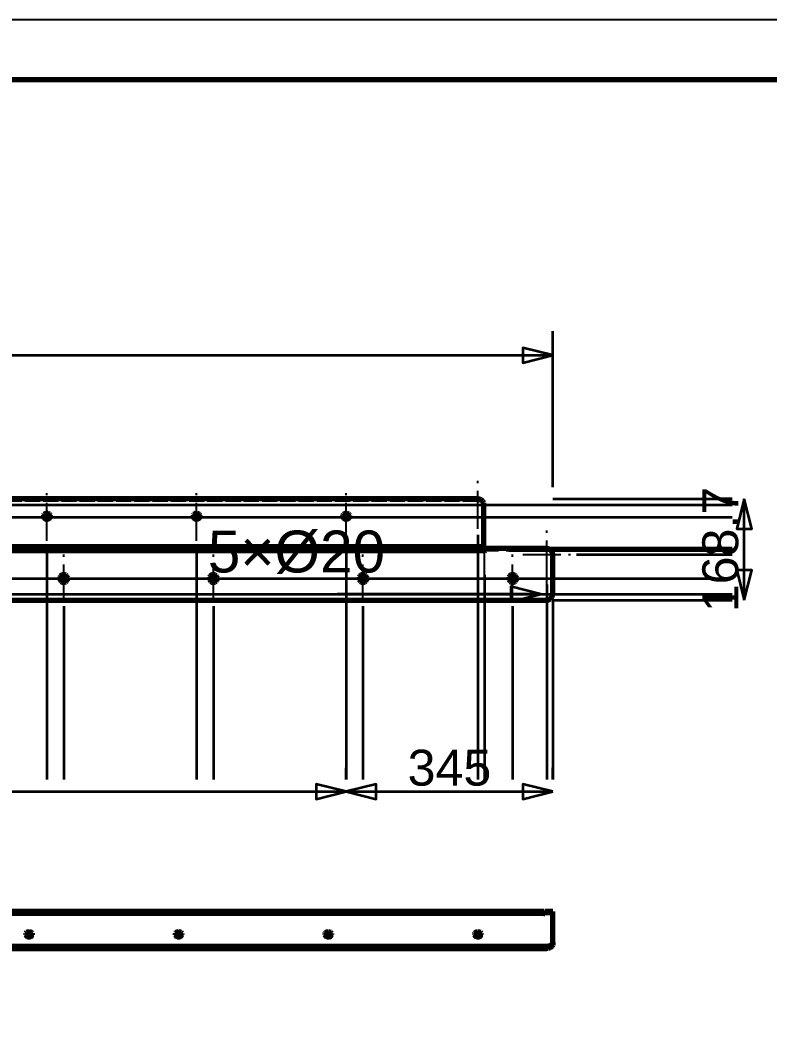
# Model space of a CAD drawing. Header units: millimetres. Extents: x 0 to 420, y 0 to 297.
# Drawn here: x 306.5 to 369.1, y 213.7 to 297 of the extents above; entities that cross this region are included whole.
import ezdxf
from ezdxf.enums import TextEntityAlignment as Align

# ---------------------------------------------------------------- set-up
doc = ezdxf.new("R2010")
doc.units = ezdxf.units.MM
doc.linetypes.add('CENTER', pattern=[5.08, 3.175, -0.635, 0.635, -0.635])
doc.linetypes.add('DASHED', pattern=[1.524, 1.27, -0.254])
doc.styles.add('GOST', font='Arial')

msp = doc.modelspace()

# ---------------------------------------------------------------- linework, layer by layer
at = {"color": 7, "lineweight": 35}
for p, q in [((351, 258), (351, 271)), ((65, 269), (351, 269)), ((351, 257), (366, 257)), ((366, 257), (365, 257)), ((367, 248.563), (367, 257)), ((68, 256.519), (366, 256.519)), ((347.25, 256.519), (366, 256.519)), ((73.55, 255.495), (366, 255.495)), ((86.05, 255.495), (366, 255.495)), ((98.55, 255.495), (366, 255.495)), ((111.05, 255.495), (366, 255.495)), ((123.55, 255.495), (366, 255.495)), ((136.05, 255.495), (366, 255.495)), ((148.55, 255.495), (366, 255.495)), ((161.05, 255.495), (366, 255.495)), ((173.55, 255.495), (366, 255.495)), ((186.05, 255.495), (366, 255.495)), ((198.55, 255.495), (366, 255.495)), ((211.05, 255.495), (366, 255.495)), ((223.55, 255.495), (366, 255.495)), ((236.05, 255.495), (366, 255.495)), ((248.55, 255.495), (366, 255.495)), ((261.05, 255.495), (366, 255.495)), ((273.55, 255.495), (366, 255.495)), ((286.05, 255.495), (366, 255.495)), ((298.55, 255.495), (366, 255.495)), ((311.05, 255.495), (366, 255.495)), ((323.55, 255.495), (366, 255.495)), ((336.05, 255.495), (366, 255.495)), ((344.75, 254.019), (344.75, 233.563)), ((67.75, 252.921), (366, 252.921)), ((308.75, 253.195), (308.75, 233.563)), ((321.25, 253.195), (321.25, 233.563)), ((333.75, 253.195), (333.75, 233.563)), ((347.35, 252.706), (366, 252.706)), ((353, 252.363), (366, 252.363)), ((74.975, 250.363), (366, 250.363)), ((87.475, 250.363), (366, 250.363)), ((99.975, 250.363), (366, 250.363)), ((112.475, 250.363), (366, 250.363)), ((124.975, 250.363), (366, 250.363)), ((137.475, 250.363), (366, 250.363)), ((149.975, 250.363), (366, 250.363)), ((162.475, 250.363), (366, 250.363)), ((174.975, 250.363), (366, 250.363)), ((187.475, 250.363), (366, 250.363)), ((199.975, 250.363), (366, 250.363)), ((212.475, 250.363), (366, 250.363)), ((224.975, 250.363), (366, 250.363)), ((237.475, 250.363), (366, 250.363)), ((249.975, 250.363), (366, 250.363)), ((262.475, 250.363), (366, 250.363)), ((274.975, 250.363), (366, 250.363)), ((287.475, 250.363), (366, 250.363)), ((299.975, 250.363), (366, 250.363)), ((312.475, 250.363), (366, 250.363)), ((324.975, 250.363), (366, 250.363)), ((337.475, 250.363), (366, 250.363)), ((345.3, 250.656), (345.3, 233.563)), ((349.975, 250.363), (366, 250.363)), ((350.5, 249.863), (350.5, 233.563)), ((68.75, 249.063), (366, 249.063)), ((338, 249.063), (333, 249.063)), ((350, 249.063), (338, 249.063)), ((351, 248.563), (351, 233.563)), ((351, 248.563), (366, 248.563)), ((353, 249.063), (366, 249.063)), ((366, 248.563), (365, 248.563)), ((310.15, 248.038), (310.15, 233.563)), ((322.65, 248.038), (322.65, 233.563)), ((335.15, 248.038), (335.15, 233.563)), ((347.65, 248.038), (347.65, 233.563)), ((350.5, 246.563), (350.5, 233.563)), ((333.75, 233.563), (333.75, 234.563)), ((333.75, 233.563), (333.75, 234.563)), ((351, 233.563), (351, 234.563)), ((83.75, 232.563), (333.75, 232.563)), ((333.75, 232.563), (351, 232.563))]:
    msp.add_line(p, q, dxfattribs=at)
at = {"color": 4, "linetype": 'CENTER', "lineweight": 25}
for p, q in [((344.75, 254.519), (344.75, 258.519)), ((308.75, 253.495), (308.75, 257.495)), ((321.25, 253.495), (321.25, 257.495)), ((333.75, 253.495), (333.75, 257.495)), ((342.75, 256.519), (346.75, 256.519)), ((306.75, 255.495), (310.75, 255.495)), ((319.25, 255.495), (323.25, 255.495)), ((331.75, 255.495), (335.75, 255.495)), ((345.3, 250.706), (345.3, 254.706)), ((350.5, 250.363), (350.5, 254.363)), ((343.3, 252.706), (347.3, 252.706)), ((310.15, 248.363), (310.15, 252.363)), ((322.65, 248.363), (322.65, 252.363)), ((335.15, 248.363), (335.15, 252.363)), ((347.65, 248.363), (347.65, 252.363)), ((348.5, 252.363), (352.5, 252.363)), ((350.5, 247.063), (350.5, 251.063)), ((308.15, 250.363), (312.15, 250.363)), ((320.65, 250.363), (324.65, 250.363)), ((333.15, 250.363), (337.15, 250.363)), ((345.65, 250.363), (349.65, 250.363)), ((348.5, 249.063), (352.5, 249.063))]:
    msp.add_line(p, q, dxfattribs=at)
at = {"color": 1, "lineweight": 70}
for p, q in [((344.75, 257), (65.5, 257)), ((344.848, 256.992), (344.75, 257)), ((344.941, 256.969), (344.848, 256.992)), ((345.028, 256.931), (344.941, 256.969)), ((345.104, 256.88), (345.028, 256.931)), ((345.166, 256.818), (345.104, 256.88)), ((345.212, 256.747), (345.166, 256.818)), ((345.24, 256.67), (345.212, 256.747)), ((345.25, 256.59), (345.24, 256.67)), ((345.25, 252.992), (345.25, 256.59)), ((308.456, 255.614), (308.45, 255.566)), ((308.45, 255.566), (308.456, 255.519)), ((308.473, 255.661), (308.456, 255.614)), ((308.456, 255.519), (308.473, 255.472)), ((308.463, 255.495), (308.505, 255.565)), ((308.501, 255.703), (308.473, 255.661)), ((308.473, 255.472), (308.501, 255.43)), ((308.538, 255.74), (308.501, 255.703)), ((308.501, 255.43), (308.538, 255.393)), ((308.505, 255.565), (308.571, 255.621)), ((308.583, 255.771), (308.538, 255.74)), ((308.538, 255.393), (308.583, 255.362)), ((308.571, 255.621), (308.656, 255.656)), ((308.635, 255.794), (308.583, 255.771)), ((308.583, 255.362), (308.635, 255.339)), ((308.691, 255.808), (308.635, 255.794)), ((308.635, 255.339), (308.691, 255.325)), ((308.656, 255.656), (308.75, 255.669)), ((308.75, 255.812), (308.691, 255.808)), ((308.691, 255.325), (308.75, 255.321)), ((308.809, 255.808), (308.75, 255.812)), ((308.75, 255.669), (308.844, 255.656)), ((308.75, 255.321), (308.809, 255.325)), ((308.865, 255.794), (308.809, 255.808)), ((308.809, 255.325), (308.865, 255.339)), ((308.844, 255.656), (308.929, 255.621)), ((308.917, 255.771), (308.865, 255.794)), ((308.865, 255.339), (308.917, 255.362)), ((308.962, 255.74), (308.917, 255.771)), ((308.917, 255.362), (308.962, 255.393)), ((308.929, 255.621), (308.995, 255.565)), ((308.999, 255.703), (308.962, 255.74)), ((308.962, 255.393), (308.999, 255.43)), ((308.995, 255.565), (309.037, 255.495)), ((309.027, 255.661), (308.999, 255.703)), ((308.999, 255.43), (309.027, 255.472)), ((309.044, 255.614), (309.027, 255.661)), ((309.027, 255.472), (309.044, 255.519)), ((309.05, 255.566), (309.044, 255.614)), ((309.044, 255.519), (309.05, 255.566)), ((320.956, 255.614), (320.95, 255.566)), ((320.95, 255.566), (320.956, 255.519)), ((320.973, 255.661), (320.956, 255.614)), ((320.956, 255.519), (320.973, 255.472)), ((320.963, 255.495), (321.005, 255.565)), ((321.001, 255.703), (320.973, 255.661)), ((320.973, 255.472), (321.001, 255.43)), ((321.038, 255.74), (321.001, 255.703)), ((321.001, 255.43), (321.038, 255.393)), ((321.005, 255.565), (321.071, 255.621)), ((321.083, 255.771), (321.038, 255.74)), ((321.038, 255.393), (321.083, 255.362)), ((321.071, 255.621), (321.156, 255.656)), ((321.135, 255.794), (321.083, 255.771)), ((321.083, 255.362), (321.135, 255.339)), ((321.191, 255.808), (321.135, 255.794)), ((321.135, 255.339), (321.191, 255.325)), ((321.156, 255.656), (321.25, 255.669)), ((321.25, 255.812), (321.191, 255.808)), ((321.191, 255.325), (321.25, 255.321)), ((321.309, 255.808), (321.25, 255.812)), ((321.25, 255.669), (321.344, 255.656)), ((321.25, 255.321), (321.309, 255.325)), ((321.365, 255.794), (321.309, 255.808)), ((321.309, 255.325), (321.365, 255.339)), ((321.344, 255.656), (321.429, 255.621)), ((321.417, 255.771), (321.365, 255.794)), ((321.365, 255.339), (321.417, 255.362)), ((321.462, 255.74), (321.417, 255.771)), ((321.417, 255.362), (321.462, 255.393)), ((321.429, 255.621), (321.495, 255.565)), ((321.499, 255.703), (321.462, 255.74)), ((321.462, 255.393), (321.499, 255.43)), ((321.495, 255.565), (321.537, 255.495)), ((321.527, 255.661), (321.499, 255.703)), ((321.499, 255.43), (321.527, 255.472)), ((321.544, 255.614), (321.527, 255.661)), ((321.527, 255.472), (321.544, 255.519)), ((321.55, 255.566), (321.544, 255.614)), ((321.544, 255.519), (321.55, 255.566)), ((333.456, 255.614), (333.45, 255.566)), ((333.45, 255.566), (333.456, 255.519)), ((333.473, 255.661), (333.456, 255.614)), ((333.456, 255.519), (333.473, 255.472)), ((333.463, 255.495), (333.505, 255.565)), ((333.501, 255.703), (333.473, 255.661)), ((333.473, 255.472), (333.501, 255.43)), ((333.538, 255.74), (333.501, 255.703)), ((333.501, 255.43), (333.538, 255.393)), ((333.505, 255.565), (333.571, 255.621)), ((333.583, 255.771), (333.538, 255.74)), ((333.538, 255.393), (333.583, 255.362)), ((333.571, 255.621), (333.656, 255.656)), ((333.635, 255.794), (333.583, 255.771)), ((333.583, 255.362), (333.635, 255.339)), ((333.691, 255.808), (333.635, 255.794)), ((333.635, 255.339), (333.691, 255.325)), ((333.656, 255.656), (333.75, 255.669)), ((333.75, 255.812), (333.691, 255.808)), ((333.691, 255.325), (333.75, 255.321)), ((333.809, 255.808), (333.75, 255.812)), ((333.75, 255.669), (333.844, 255.656)), ((333.75, 255.321), (333.809, 255.325)), ((333.865, 255.794), (333.809, 255.808)), ((333.809, 255.325), (333.865, 255.339)), ((333.844, 255.656), (333.929, 255.621)), ((333.917, 255.771), (333.865, 255.794)), ((333.865, 255.339), (333.917, 255.362)), ((333.962, 255.74), (333.917, 255.771)), ((333.917, 255.362), (333.962, 255.393)), ((333.929, 255.621), (333.995, 255.565)), ((333.999, 255.703), (333.962, 255.74)), ((333.962, 255.393), (333.999, 255.43)), ((333.995, 255.565), (334.037, 255.495)), ((334.027, 255.661), (333.999, 255.703)), ((333.999, 255.43), (334.027, 255.472)), ((334.044, 255.614), (334.027, 255.661)), ((334.027, 255.472), (334.044, 255.519)), ((334.05, 255.566), (334.044, 255.614)), ((334.044, 255.519), (334.05, 255.566)), ((345.25, 252.992), (65.75, 252.992)), ((65.75, 252.706), (345.25, 252.706)), ((345.25, 252.974), (345.25, 252.992)), ((345.25, 252.956), (345.25, 252.974)), ((345.25, 252.937), (345.25, 252.956)), ((345.25, 252.917), (345.25, 252.937)), ((345.25, 252.897), (345.25, 252.917)), ((345.25, 252.877), (345.25, 252.897)), ((345.25, 252.856), (345.25, 252.877)), ((345.25, 252.835), (345.25, 252.856)), ((345.25, 252.814), (345.25, 252.835)), ((345.25, 252.792), (345.25, 252.814)), ((345.25, 252.771), (345.25, 252.792)), ((345.25, 252.749), (345.25, 252.771)), ((345.25, 252.727), (345.25, 252.749)), ((345.25, 252.706), (345.25, 252.727)), ((345.25, 252.706), (345.265, 252.67)), ((345.265, 252.67), (345.3, 252.656)), ((345.3, 252.656), (345.335, 252.67)), ((345.335, 252.67), (345.35, 252.706)), ((345.35, 252.706), (345.35, 252.863)), ((350.5, 252.863), (345.35, 252.863)), ((350.611, 252.851), (350.5, 252.863)), ((350.717, 252.814), (350.611, 252.851)), ((350.812, 252.754), (350.717, 252.814)), ((350.891, 252.675), (350.812, 252.754)), ((350.95, 252.58), (350.891, 252.675)), ((350.987, 252.475), (350.95, 252.58)), ((351, 252.363), (350.987, 252.475)), ((351, 249.063), (351, 252.363)), ((309.839, 250.459), (309.825, 250.363)), ((309.825, 250.363), (309.839, 250.267)), ((309.881, 250.546), (309.839, 250.459)), ((309.839, 250.267), (309.881, 250.18)), ((309.947, 250.617), (309.881, 250.546)), ((309.881, 250.18), (309.947, 250.109)), ((310.031, 250.666), (309.947, 250.617)), ((309.947, 250.109), (310.031, 250.061)), ((310.126, 250.687), (310.031, 250.666)), ((310.031, 250.061), (310.126, 250.039)), ((310.222, 250.68), (310.126, 250.687)), ((310.126, 250.039), (310.222, 250.046)), ((310.312, 250.645), (310.222, 250.68)), ((310.222, 250.046), (310.312, 250.082)), ((310.388, 250.584), (310.312, 250.645)), ((310.312, 250.082), (310.388, 250.142)), ((310.443, 250.504), (310.388, 250.584)), ((310.388, 250.142), (310.443, 250.222)), ((310.471, 250.412), (310.443, 250.504)), ((310.443, 250.222), (310.471, 250.315)), ((310.471, 250.315), (310.471, 250.412)), ((322.339, 250.459), (322.325, 250.363)), ((322.325, 250.363), (322.339, 250.267)), ((322.381, 250.546), (322.339, 250.459)), ((322.339, 250.267), (322.381, 250.18)), ((322.447, 250.617), (322.381, 250.546)), ((322.381, 250.18), (322.447, 250.109)), ((322.531, 250.666), (322.447, 250.617)), ((322.447, 250.109), (322.531, 250.061)), ((322.626, 250.687), (322.531, 250.666)), ((322.531, 250.061), (322.626, 250.039)), ((322.722, 250.68), (322.626, 250.687)), ((322.626, 250.039), (322.722, 250.046)), ((322.812, 250.645), (322.722, 250.68)), ((322.722, 250.046), (322.812, 250.082)), ((322.888, 250.584), (322.812, 250.645)), ((322.812, 250.082), (322.888, 250.142)), ((322.943, 250.504), (322.888, 250.584)), ((322.888, 250.142), (322.943, 250.222)), ((322.971, 250.412), (322.943, 250.504)), ((322.943, 250.222), (322.971, 250.315)), ((322.971, 250.315), (322.971, 250.412)), ((334.839, 250.459), (334.825, 250.363)), ((334.825, 250.363), (334.839, 250.267)), ((334.881, 250.546), (334.839, 250.459)), ((334.839, 250.267), (334.881, 250.18)), ((334.947, 250.617), (334.881, 250.546)), ((334.881, 250.18), (334.947, 250.109)), ((335.031, 250.666), (334.947, 250.617)), ((334.947, 250.109), (335.031, 250.061)), ((335.126, 250.687), (335.031, 250.666)), ((335.031, 250.061), (335.126, 250.039)), ((335.222, 250.68), (335.126, 250.687)), ((335.126, 250.039), (335.222, 250.046)), ((335.312, 250.645), (335.222, 250.68)), ((335.222, 250.046), (335.312, 250.082)), ((335.388, 250.584), (335.312, 250.645)), ((335.312, 250.082), (335.388, 250.142)), ((335.443, 250.504), (335.388, 250.584)), ((335.388, 250.142), (335.443, 250.222)), ((335.471, 250.412), (335.443, 250.504)), ((335.443, 250.222), (335.471, 250.315)), ((335.471, 250.315), (335.471, 250.412)), ((347.339, 250.459), (347.325, 250.363)), ((347.325, 250.363), (347.339, 250.267)), ((347.381, 250.546), (347.339, 250.459)), ((347.339, 250.267), (347.381, 250.18)), ((347.447, 250.617), (347.381, 250.546)), ((347.381, 250.18), (347.447, 250.109)), ((347.531, 250.666), (347.447, 250.617)), ((347.447, 250.109), (347.531, 250.061)), ((347.626, 250.687), (347.531, 250.666)), ((347.531, 250.061), (347.626, 250.039)), ((347.722, 250.68), (347.626, 250.687)), ((347.626, 250.039), (347.722, 250.046)), ((347.812, 250.645), (347.722, 250.68)), ((347.722, 250.046), (347.812, 250.082)), ((347.888, 250.584), (347.812, 250.645)), ((347.812, 250.082), (347.888, 250.142)), ((347.943, 250.504), (347.888, 250.584)), ((347.888, 250.142), (347.943, 250.222)), ((347.971, 250.412), (347.943, 250.504)), ((347.943, 250.222), (347.971, 250.315)), ((347.971, 250.315), (347.971, 250.412)), ((66.25, 248.563), (350.5, 248.563)), ((350.5, 248.563), (350.611, 248.576)), ((350.611, 248.576), (350.717, 248.613)), ((350.717, 248.613), (350.812, 248.672)), ((350.812, 248.672), (350.891, 248.752)), ((350.891, 248.752), (350.95, 248.846)), ((350.95, 248.846), (350.987, 248.952)), ((350.987, 248.952), (351, 249.063)), ((350.25, 222.563), (70.75, 222.563)), ((350.25, 222.561), (350.25, 222.563)), ((350.25, 222.563), (350.25, 222.563)), ((350.25, 222.559), (350.25, 222.561)), ((350.25, 222.556), (350.25, 222.559)), ((350.25, 222.551), (350.25, 222.556)), ((350.25, 222.546), (350.25, 222.551)), ((350.25, 222.54), (350.25, 222.546)), ((350.25, 222.533), (350.25, 222.54)), ((350.25, 222.525), (350.25, 222.533)), ((350.35, 222.473), (350.35, 222.563)), ((351, 222.563), (350.35, 222.563)), ((351, 219.954), (351, 222.563)), ((70.75, 222.473), (350.25, 222.473)), ((350.25, 222.516), (350.25, 222.525)), ((350.25, 222.507), (350.25, 222.516)), ((350.25, 222.496), (350.25, 222.507)), ((350.25, 222.485), (350.25, 222.496)), ((350.25, 222.473), (350.25, 222.485)), ((350.25, 222.473), (350.265, 222.453)), ((350.265, 222.453), (350.3, 222.444)), ((350.3, 222.444), (350.335, 222.453)), ((350.335, 222.453), (350.35, 222.473)), ((306.956, 220.704), (306.95, 220.67)), ((306.95, 220.67), (306.956, 220.637)), ((306.973, 220.736), (306.956, 220.704)), ((306.956, 220.637), (306.973, 220.605)), ((307.001, 220.766), (306.973, 220.736)), ((306.973, 220.605), (307.001, 220.575)), ((307.038, 220.792), (307.001, 220.766)), ((307.001, 220.575), (307.038, 220.549)), ((307.009, 220.568), (307.057, 220.597)), ((307.135, 220.829), (307.038, 220.792)), ((307.038, 220.549), (307.135, 220.512)), ((307.057, 220.597), (307.115, 220.619)), ((307.115, 220.619), (307.181, 220.633)), ((307.25, 220.843), (307.135, 220.829)), ((307.135, 220.512), (307.25, 220.498)), ((307.181, 220.633), (307.25, 220.638)), ((307.365, 220.829), (307.25, 220.843)), ((307.25, 220.638), (307.319, 220.633)), ((307.25, 220.498), (307.365, 220.512)), ((307.319, 220.633), (307.385, 220.619)), ((307.462, 220.792), (307.365, 220.829)), ((307.365, 220.512), (307.462, 220.549)), ((307.385, 220.619), (307.443, 220.597)), ((307.443, 220.597), (307.491, 220.568)), ((307.499, 220.766), (307.462, 220.792)), ((307.462, 220.549), (307.499, 220.575)), ((307.527, 220.736), (307.499, 220.766)), ((307.499, 220.575), (307.527, 220.605)), ((307.544, 220.704), (307.527, 220.736)), ((307.527, 220.605), (307.544, 220.637)), ((307.55, 220.67), (307.544, 220.704)), ((307.544, 220.637), (307.55, 220.67)), ((319.456, 220.704), (319.45, 220.67)), ((319.45, 220.67), (319.456, 220.637)), ((319.473, 220.736), (319.456, 220.704)), ((319.456, 220.637), (319.473, 220.605)), ((319.501, 220.766), (319.473, 220.736)), ((319.473, 220.605), (319.501, 220.575)), ((319.538, 220.792), (319.501, 220.766)), ((319.501, 220.575), (319.538, 220.549)), ((319.509, 220.568), (319.557, 220.597)), ((319.635, 220.829), (319.538, 220.792)), ((319.538, 220.549), (319.635, 220.512)), ((319.557, 220.597), (319.615, 220.619)), ((319.615, 220.619), (319.681, 220.633)), ((319.75, 220.843), (319.635, 220.829)), ((319.635, 220.512), (319.75, 220.498)), ((319.681, 220.633), (319.75, 220.638)), ((319.865, 220.829), (319.75, 220.843)), ((319.75, 220.638), (319.819, 220.633)), ((319.75, 220.498), (319.865, 220.512)), ((319.819, 220.633), (319.885, 220.619)), ((319.962, 220.792), (319.865, 220.829)), ((319.865, 220.512), (319.962, 220.549)), ((319.885, 220.619), (319.943, 220.597)), ((319.943, 220.597), (319.991, 220.568)), ((319.999, 220.766), (319.962, 220.792)), ((319.962, 220.549), (319.999, 220.575)), ((320.027, 220.736), (319.999, 220.766)), ((319.999, 220.575), (320.027, 220.605)), ((320.044, 220.704), (320.027, 220.736)), ((320.027, 220.605), (320.044, 220.637)), ((320.05, 220.67), (320.044, 220.704)), ((320.044, 220.637), (320.05, 220.67)), ((331.956, 220.704), (331.95, 220.67)), ((331.95, 220.67), (331.956, 220.637)), ((331.973, 220.736), (331.956, 220.704)), ((331.956, 220.637), (331.973, 220.605)), ((332.001, 220.766), (331.973, 220.736)), ((331.973, 220.605), (332.001, 220.575)), ((332.038, 220.792), (332.001, 220.766)), ((332.001, 220.575), (332.038, 220.549)), ((332.009, 220.568), (332.057, 220.597)), ((332.135, 220.829), (332.038, 220.792)), ((332.038, 220.549), (332.135, 220.512)), ((332.057, 220.597), (332.115, 220.619)), ((332.115, 220.619), (332.181, 220.633)), ((332.25, 220.843), (332.135, 220.829)), ((332.135, 220.512), (332.25, 220.498)), ((332.181, 220.633), (332.25, 220.638)), ((332.365, 220.829), (332.25, 220.843)), ((332.25, 220.638), (332.319, 220.633)), ((332.25, 220.498), (332.365, 220.512)), ((332.319, 220.633), (332.385, 220.619)), ((332.462, 220.792), (332.365, 220.829)), ((332.365, 220.512), (332.462, 220.549)), ((332.385, 220.619), (332.443, 220.597)), ((332.443, 220.597), (332.491, 220.568)), ((332.499, 220.766), (332.462, 220.792)), ((332.462, 220.549), (332.499, 220.575)), ((332.527, 220.736), (332.499, 220.766)), ((332.499, 220.575), (332.527, 220.605)), ((332.544, 220.704), (332.527, 220.736)), ((332.527, 220.605), (332.544, 220.637)), ((332.55, 220.67), (332.544, 220.704)), ((332.544, 220.637), (332.55, 220.67)), ((344.456, 220.704), (344.45, 220.67)), ((344.45, 220.67), (344.456, 220.637)), ((344.473, 220.736), (344.456, 220.704)), ((344.456, 220.637), (344.473, 220.605)), ((344.501, 220.766), (344.473, 220.736)), ((344.473, 220.605), (344.501, 220.575)), ((344.538, 220.792), (344.501, 220.766)), ((344.501, 220.575), (344.538, 220.549)), ((344.509, 220.568), (344.557, 220.597)), ((344.635, 220.829), (344.538, 220.792)), ((344.538, 220.549), (344.635, 220.512)), ((344.557, 220.597), (344.615, 220.619)), ((344.615, 220.619), (344.681, 220.633)), ((344.75, 220.843), (344.635, 220.829)), ((344.635, 220.512), (344.75, 220.498)), ((344.681, 220.633), (344.75, 220.638)), ((344.865, 220.829), (344.75, 220.843)), ((344.75, 220.638), (344.819, 220.633)), ((344.75, 220.498), (344.865, 220.512)), ((344.819, 220.633), (344.885, 220.619)), ((344.962, 220.792), (344.865, 220.829)), ((344.865, 220.512), (344.962, 220.549)), ((344.885, 220.619), (344.943, 220.597)), ((344.943, 220.597), (344.991, 220.568)), ((344.999, 220.766), (344.962, 220.792)), ((344.962, 220.549), (344.999, 220.575)), ((345.027, 220.736), (344.999, 220.766)), ((344.999, 220.575), (345.027, 220.605)), ((345.044, 220.704), (345.027, 220.736)), ((345.027, 220.605), (345.044, 220.637)), ((345.05, 220.67), (345.044, 220.704)), ((345.044, 220.637), (345.05, 220.67)), ((71.25, 219.667), (350.5, 219.667)), ((71.25, 219.462), (350.5, 219.462)), ((350.5, 219.667), (350.598, 219.672)), ((350.5, 219.462), (350.5, 219.667)), ((350.598, 219.467), (350.5, 219.462)), ((350.598, 219.672), (350.691, 219.689)), ((350.691, 219.484), (350.598, 219.467)), ((350.691, 219.689), (350.778, 219.715)), ((350.778, 219.51), (350.691, 219.484)), ((350.778, 219.715), (350.854, 219.751)), ((350.854, 219.546), (350.778, 219.51)), ((350.854, 219.751), (350.916, 219.794)), ((350.916, 219.589), (350.854, 219.546)), ((350.916, 219.794), (350.962, 219.844)), ((350.962, 219.639), (350.916, 219.589)), ((350.962, 219.844), (350.99, 219.898)), ((350.99, 219.693), (350.962, 219.639)), ((350.99, 219.898), (351, 219.954)), ((351, 219.749), (350.99, 219.693)), ((351, 219.954), (351, 219.749))]:
    msp.add_line(p, q, dxfattribs=at)
at = {"color": 5, "linetype": 'DASHED', "lineweight": 35}
for p, q in [((344.75, 256.857), (65.5, 256.857)), ((344.75, 256.857), (344.848, 256.849)), ((344.848, 256.849), (344.941, 256.825)), ((344.941, 256.825), (345.028, 256.788)), ((345.028, 256.788), (345.104, 256.737)), ((345.104, 256.737), (345.166, 256.675)), ((345.166, 256.675), (345.212, 256.604)), ((345.212, 256.604), (345.24, 256.527)), ((345.24, 256.527), (345.25, 256.447)), ((345.25, 256.447), (345.25, 256.59)), ((345.25, 256.447), (345.25, 252.849)), ((308.45, 255.566), (308.45, 255.423)), ((308.45, 255.423), (308.463, 255.495)), ((308.456, 255.375), (308.45, 255.423)), ((308.473, 255.329), (308.456, 255.375)), ((308.501, 255.287), (308.473, 255.329)), ((308.538, 255.249), (308.501, 255.287)), ((308.583, 255.219), (308.538, 255.249)), ((308.635, 255.196), (308.583, 255.219)), ((308.691, 255.182), (308.635, 255.196)), ((308.75, 255.177), (308.691, 255.182)), ((308.809, 255.182), (308.75, 255.177)), ((308.865, 255.196), (308.809, 255.182)), ((308.917, 255.219), (308.865, 255.196)), ((308.962, 255.249), (308.917, 255.219)), ((308.999, 255.287), (308.962, 255.249)), ((309.027, 255.329), (308.999, 255.287)), ((309.044, 255.375), (309.027, 255.329)), ((309.037, 255.495), (309.05, 255.423)), ((309.05, 255.423), (309.044, 255.375)), ((320.95, 255.566), (320.95, 255.423)), ((320.95, 255.423), (320.963, 255.495)), ((320.956, 255.375), (320.95, 255.423)), ((320.973, 255.329), (320.956, 255.375)), ((321.001, 255.287), (320.973, 255.329)), ((321.038, 255.249), (321.001, 255.287)), ((321.083, 255.219), (321.038, 255.249)), ((321.135, 255.196), (321.083, 255.219)), ((321.191, 255.182), (321.135, 255.196)), ((321.25, 255.177), (321.191, 255.182)), ((321.309, 255.182), (321.25, 255.177)), ((321.365, 255.196), (321.309, 255.182)), ((321.417, 255.219), (321.365, 255.196)), ((321.462, 255.249), (321.417, 255.219)), ((321.499, 255.287), (321.462, 255.249)), ((321.527, 255.329), (321.499, 255.287)), ((321.544, 255.375), (321.527, 255.329)), ((321.537, 255.495), (321.55, 255.423)), ((321.55, 255.423), (321.544, 255.375)), ((333.45, 255.566), (333.45, 255.423)), ((333.45, 255.423), (333.463, 255.495)), ((333.456, 255.375), (333.45, 255.423)), ((333.473, 255.329), (333.456, 255.375)), ((333.501, 255.287), (333.473, 255.329)), ((333.538, 255.249), (333.501, 255.287)), ((333.583, 255.219), (333.538, 255.249)), ((333.635, 255.196), (333.583, 255.219)), ((333.691, 255.182), (333.635, 255.196)), ((333.75, 255.177), (333.691, 255.182)), ((333.809, 255.182), (333.75, 255.177)), ((333.865, 255.196), (333.809, 255.182)), ((333.917, 255.219), (333.865, 255.196)), ((333.962, 255.249), (333.917, 255.219)), ((333.999, 255.287), (333.962, 255.249)), ((334.027, 255.329), (333.999, 255.287)), ((334.044, 255.375), (334.027, 255.329)), ((334.037, 255.495), (334.05, 255.423)), ((334.05, 255.423), (334.044, 255.375)), ((345.25, 252.849), (345.25, 252.992)), ((345.25, 252.849), (345.25, 252.84)), ((345.25, 252.84), (345.25, 252.831)), ((345.25, 252.831), (345.25, 252.821)), ((345.25, 252.821), (345.25, 252.811)), ((345.25, 252.811), (345.25, 252.801)), ((345.25, 252.801), (345.25, 252.791)), ((345.25, 252.791), (345.25, 252.781)), ((345.25, 252.781), (345.25, 252.77)), ((345.25, 252.77), (345.25, 252.76)), ((345.25, 252.76), (345.25, 252.749)), ((345.25, 252.749), (345.25, 252.738)), ((345.25, 252.738), (345.25, 252.727)), ((345.25, 252.727), (345.25, 252.717)), ((345.25, 252.717), (345.25, 252.706)), ((345.265, 252.67), (345.25, 252.706)), ((345.3, 252.656), (345.265, 252.67)), ((345.335, 252.67), (345.3, 252.656)), ((345.35, 252.706), (345.335, 252.67)), ((345.35, 252.863), (350.5, 252.863)), ((345.35, 252.863), (345.35, 252.706)), ((350.5, 252.863), (350.611, 252.851)), ((350.611, 252.851), (350.717, 252.814)), ((350.717, 252.814), (350.812, 252.754)), ((350.812, 252.754), (350.891, 252.675)), ((350.891, 252.675), (350.95, 252.58)), ((350.95, 252.58), (350.987, 252.475)), ((350.987, 252.475), (351, 252.363)), ((351, 252.363), (351, 249.063)), ((309.825, 250.363), (309.839, 250.459)), ((309.839, 250.267), (309.825, 250.363)), ((309.839, 250.459), (309.881, 250.546)), ((309.881, 250.18), (309.839, 250.267)), ((309.881, 250.546), (309.947, 250.617)), ((309.947, 250.109), (309.881, 250.18)), ((309.947, 250.617), (310.031, 250.666)), ((310.031, 250.061), (309.947, 250.109)), ((310.031, 250.666), (310.126, 250.687)), ((310.126, 250.039), (310.031, 250.061)), ((310.126, 250.687), (310.222, 250.68)), ((310.222, 250.046), (310.126, 250.039)), ((310.222, 250.68), (310.312, 250.645)), ((310.312, 250.082), (310.222, 250.046)), ((310.312, 250.645), (310.388, 250.584)), ((310.388, 250.142), (310.312, 250.082)), ((310.388, 250.584), (310.443, 250.504)), ((310.443, 250.222), (310.388, 250.142)), ((310.443, 250.504), (310.471, 250.412)), ((310.471, 250.315), (310.443, 250.222)), ((310.471, 250.412), (310.471, 250.315)), ((322.325, 250.363), (322.339, 250.459)), ((322.339, 250.267), (322.325, 250.363)), ((322.339, 250.459), (322.381, 250.546)), ((322.381, 250.18), (322.339, 250.267)), ((322.381, 250.546), (322.447, 250.617)), ((322.447, 250.109), (322.381, 250.18)), ((322.447, 250.617), (322.531, 250.666)), ((322.531, 250.061), (322.447, 250.109)), ((322.531, 250.666), (322.626, 250.687)), ((322.626, 250.039), (322.531, 250.061)), ((322.626, 250.687), (322.722, 250.68)), ((322.722, 250.046), (322.626, 250.039)), ((322.722, 250.68), (322.812, 250.645)), ((322.812, 250.082), (322.722, 250.046)), ((322.812, 250.645), (322.888, 250.584)), ((322.888, 250.142), (322.812, 250.082)), ((322.888, 250.584), (322.943, 250.504)), ((322.943, 250.222), (322.888, 250.142)), ((322.943, 250.504), (322.971, 250.412)), ((322.971, 250.315), (322.943, 250.222)), ((322.971, 250.412), (322.971, 250.315)), ((334.825, 250.363), (334.839, 250.459)), ((334.839, 250.267), (334.825, 250.363)), ((334.839, 250.459), (334.881, 250.546)), ((334.881, 250.18), (334.839, 250.267)), ((334.881, 250.546), (334.947, 250.617)), ((334.947, 250.109), (334.881, 250.18)), ((334.947, 250.617), (335.031, 250.666)), ((335.031, 250.061), (334.947, 250.109)), ((335.031, 250.666), (335.126, 250.687)), ((335.126, 250.039), (335.031, 250.061)), ((335.126, 250.687), (335.222, 250.68)), ((335.222, 250.046), (335.126, 250.039)), ((335.222, 250.68), (335.312, 250.645)), ((335.312, 250.082), (335.222, 250.046)), ((335.312, 250.645), (335.388, 250.584)), ((335.388, 250.142), (335.312, 250.082)), ((335.388, 250.584), (335.443, 250.504)), ((335.443, 250.222), (335.388, 250.142)), ((335.443, 250.504), (335.471, 250.412)), ((335.471, 250.315), (335.443, 250.222)), ((335.471, 250.412), (335.471, 250.315)), ((347.325, 250.363), (347.339, 250.459)), ((347.339, 250.267), (347.325, 250.363)), ((347.339, 250.459), (347.381, 250.546)), ((347.381, 250.18), (347.339, 250.267)), ((347.381, 250.546), (347.447, 250.617)), ((347.447, 250.109), (347.381, 250.18)), ((347.447, 250.617), (347.531, 250.666)), ((347.531, 250.061), (347.447, 250.109)), ((347.531, 250.666), (347.626, 250.687)), ((347.626, 250.039), (347.531, 250.061)), ((347.626, 250.687), (347.722, 250.68)), ((347.722, 250.046), (347.626, 250.039)), ((347.722, 250.68), (347.812, 250.645)), ((347.812, 250.082), (347.722, 250.046)), ((347.812, 250.645), (347.888, 250.584)), ((347.888, 250.142), (347.812, 250.082)), ((347.888, 250.584), (347.943, 250.504)), ((347.943, 250.222), (347.888, 250.142)), ((347.943, 250.504), (347.971, 250.412)), ((347.971, 250.315), (347.943, 250.222)), ((347.971, 250.412), (347.971, 250.315)), ((350.5, 248.563), (66.25, 248.563)), ((350.611, 248.576), (350.5, 248.563)), ((350.717, 248.613), (350.611, 248.576)), ((350.812, 248.672), (350.717, 248.613)), ((350.891, 248.752), (350.812, 248.672)), ((350.95, 248.846), (350.891, 248.752)), ((350.987, 248.952), (350.95, 248.846)), ((351, 249.063), (350.987, 248.952)), ((349.75, 222.563), (65.5, 222.563)), ((318.033, 222.563), (318.025, 222.563)), ((318.025, 222.563), (318.033, 222.563)), ((318.057, 222.563), (318.033, 222.563)), ((318.033, 222.563), (318.057, 222.563)), ((318.096, 222.563), (318.057, 222.563)), ((318.057, 222.563), (318.096, 222.563)), ((318.147, 222.563), (318.096, 222.563)), ((318.096, 222.563), (318.147, 222.563)), ((318.209, 222.563), (318.147, 222.563)), ((318.147, 222.563), (318.209, 222.563)), ((318.278, 222.563), (318.209, 222.563)), ((318.209, 222.563), (318.278, 222.563)), ((318.35, 222.563), (318.278, 222.563)), ((318.278, 222.563), (318.35, 222.563)), ((318.422, 222.563), (318.35, 222.563)), ((318.35, 222.563), (318.422, 222.563)), ((318.491, 222.563), (318.422, 222.563)), ((318.422, 222.563), (318.491, 222.563)), ((318.553, 222.563), (318.491, 222.563)), ((318.491, 222.563), (318.553, 222.563)), ((318.604, 222.563), (318.553, 222.563)), ((318.553, 222.563), (318.604, 222.563)), ((318.643, 222.563), (318.604, 222.563)), ((318.604, 222.563), (318.643, 222.563)), ((318.667, 222.563), (318.643, 222.563)), ((318.643, 222.563), (318.667, 222.563)), ((318.675, 222.563), (318.667, 222.563)), ((318.667, 222.563), (318.675, 222.563)), ((318.675, 222.563), (318.675, 222.313)), ((330.533, 222.563), (330.525, 222.563)), ((330.525, 222.563), (330.533, 222.563)), ((330.557, 222.563), (330.533, 222.563)), ((330.533, 222.563), (330.557, 222.563)), ((330.596, 222.563), (330.557, 222.563)), ((330.557, 222.563), (330.596, 222.563)), ((330.647, 222.563), (330.596, 222.563)), ((330.596, 222.563), (330.647, 222.563)), ((330.709, 222.563), (330.647, 222.563)), ((330.647, 222.563), (330.709, 222.563)), ((330.778, 222.563), (330.709, 222.563)), ((330.709, 222.563), (330.778, 222.563)), ((330.85, 222.563), (330.778, 222.563)), ((330.778, 222.563), (330.85, 222.563)), ((330.922, 222.563), (330.85, 222.563)), ((330.85, 222.563), (330.922, 222.563)), ((330.991, 222.563), (330.922, 222.563)), ((330.922, 222.563), (330.991, 222.563)), ((331.053, 222.563), (330.991, 222.563)), ((330.991, 222.563), (331.053, 222.563)), ((331.104, 222.563), (331.053, 222.563)), ((331.053, 222.563), (331.104, 222.563)), ((331.143, 222.563), (331.104, 222.563)), ((331.104, 222.563), (331.143, 222.563)), ((331.167, 222.563), (331.143, 222.563)), ((331.143, 222.563), (331.167, 222.563)), ((331.175, 222.563), (331.167, 222.563)), ((331.167, 222.563), (331.175, 222.563)), ((331.175, 222.563), (331.175, 222.313)), ((343.033, 222.563), (343.025, 222.563)), ((343.025, 222.563), (343.033, 222.563)), ((343.057, 222.563), (343.033, 222.563)), ((343.033, 222.563), (343.057, 222.563)), ((343.096, 222.563), (343.057, 222.563)), ((343.057, 222.563), (343.096, 222.563)), ((343.147, 222.563), (343.096, 222.563)), ((343.096, 222.563), (343.147, 222.563)), ((343.209, 222.563), (343.147, 222.563)), ((343.147, 222.563), (343.209, 222.563)), ((343.278, 222.563), (343.209, 222.563)), ((343.209, 222.563), (343.278, 222.563)), ((343.35, 222.563), (343.278, 222.563)), ((343.278, 222.563), (343.35, 222.563)), ((343.422, 222.563), (343.35, 222.563)), ((343.35, 222.563), (343.422, 222.563)), ((343.491, 222.563), (343.422, 222.563)), ((343.422, 222.563), (343.491, 222.563)), ((343.553, 222.563), (343.491, 222.563)), ((343.491, 222.563), (343.553, 222.563)), ((343.604, 222.563), (343.553, 222.563)), ((343.553, 222.563), (343.604, 222.563)), ((343.643, 222.563), (343.604, 222.563)), ((343.604, 222.563), (343.643, 222.563)), ((343.667, 222.563), (343.643, 222.563)), ((343.643, 222.563), (343.667, 222.563)), ((343.675, 222.563), (343.667, 222.563)), ((343.667, 222.563), (343.675, 222.563)), ((343.675, 222.563), (343.675, 222.313)), ((349.806, 222.563), (349.75, 222.563)), ((349.861, 222.563), (349.806, 222.563)), ((349.915, 222.563), (349.861, 222.563)), ((349.967, 222.563), (349.915, 222.563)), ((350.016, 222.563), (349.967, 222.563)), ((350.062, 222.563), (350.016, 222.563)), ((350.104, 222.563), (350.062, 222.563)), ((350.141, 222.563), (350.104, 222.563)), ((350.173, 222.563), (350.141, 222.563)), ((350.2, 222.563), (350.173, 222.563)), ((350.222, 222.563), (350.2, 222.563)), ((350.237, 222.563), (350.222, 222.563)), ((350.247, 222.563), (350.237, 222.563)), ((350.25, 222.563), (350.247, 222.563)), ((350.25, 222.313), (350.25, 222.563)), ((350.25, 222.313), (350.25, 222.563)), ((350.35, 222.563), (350.35, 222.358)), ((351, 222.358), (351, 222.563)), ((65.5, 222.313), (349.75, 222.313)), ((70.75, 222.313), (350.25, 222.313)), ((318.033, 222.313), (318.025, 222.313)), ((318.025, 222.313), (318.033, 222.313)), ((318.057, 222.313), (318.033, 222.313)), ((318.033, 222.313), (318.057, 222.313)), ((318.096, 222.313), (318.057, 222.313)), ((318.057, 222.313), (318.096, 222.313)), ((318.147, 222.313), (318.096, 222.313)), ((318.096, 222.313), (318.147, 222.313)), ((318.209, 222.313), (318.147, 222.313)), ((318.147, 222.313), (318.209, 222.313)), ((318.278, 222.313), (318.209, 222.313)), ((318.209, 222.313), (318.278, 222.313)), ((318.35, 222.313), (318.278, 222.313)), ((318.278, 222.313), (318.35, 222.313)), ((318.422, 222.313), (318.35, 222.313)), ((318.35, 222.313), (318.422, 222.313)), ((318.491, 222.313), (318.422, 222.313)), ((318.422, 222.313), (318.491, 222.313)), ((318.553, 222.313), (318.491, 222.313)), ((318.491, 222.313), (318.553, 222.313)), ((318.604, 222.313), (318.553, 222.313)), ((318.553, 222.313), (318.604, 222.313)), ((318.643, 222.313), (318.604, 222.313)), ((318.604, 222.313), (318.643, 222.313)), ((318.667, 222.313), (318.643, 222.313)), ((318.643, 222.313), (318.667, 222.313)), ((318.675, 222.313), (318.667, 222.313)), ((318.667, 222.313), (318.675, 222.313)), ((330.533, 222.313), (330.525, 222.313)), ((330.525, 222.313), (330.533, 222.313)), ((330.557, 222.313), (330.533, 222.313)), ((330.533, 222.313), (330.557, 222.313)), ((330.596, 222.313), (330.557, 222.313)), ((330.557, 222.313), (330.596, 222.313)), ((330.647, 222.313), (330.596, 222.313)), ((330.596, 222.313), (330.647, 222.313)), ((330.709, 222.313), (330.647, 222.313)), ((330.647, 222.313), (330.709, 222.313)), ((330.778, 222.313), (330.709, 222.313)), ((330.709, 222.313), (330.778, 222.313)), ((330.85, 222.313), (330.778, 222.313)), ((330.778, 222.313), (330.85, 222.313)), ((330.922, 222.313), (330.85, 222.313)), ((330.85, 222.313), (330.922, 222.313)), ((330.991, 222.313), (330.922, 222.313)), ((330.922, 222.313), (330.991, 222.313)), ((331.053, 222.313), (330.991, 222.313)), ((330.991, 222.313), (331.053, 222.313)), ((331.104, 222.313), (331.053, 222.313)), ((331.053, 222.313), (331.104, 222.313)), ((331.143, 222.313), (331.104, 222.313)), ((331.104, 222.313), (331.143, 222.313)), ((331.167, 222.313), (331.143, 222.313)), ((331.143, 222.313), (331.167, 222.313)), ((331.175, 222.313), (331.167, 222.313)), ((331.167, 222.313), (331.175, 222.313)), ((343.033, 222.313), (343.025, 222.313)), ((343.025, 222.313), (343.033, 222.313)), ((343.057, 222.313), (343.033, 222.313)), ((343.033, 222.313), (343.057, 222.313)), ((343.096, 222.313), (343.057, 222.313)), ((343.057, 222.313), (343.096, 222.313)), ((343.147, 222.313), (343.096, 222.313)), ((343.096, 222.313), (343.147, 222.313)), ((343.209, 222.313), (343.147, 222.313)), ((343.147, 222.313), (343.209, 222.313)), ((343.278, 222.313), (343.209, 222.313)), ((343.209, 222.313), (343.278, 222.313)), ((343.35, 222.313), (343.278, 222.313)), ((343.278, 222.313), (343.35, 222.313)), ((343.422, 222.313), (343.35, 222.313)), ((343.35, 222.313), (343.422, 222.313)), ((343.491, 222.313), (343.422, 222.313)), ((343.422, 222.313), (343.491, 222.313)), ((343.553, 222.313), (343.491, 222.313)), ((343.491, 222.313), (343.553, 222.313)), ((343.604, 222.313), (343.553, 222.313)), ((343.553, 222.313), (343.604, 222.313)), ((343.643, 222.313), (343.604, 222.313)), ((343.604, 222.313), (343.643, 222.313)), ((343.667, 222.313), (343.643, 222.313)), ((343.643, 222.313), (343.667, 222.313)), ((343.675, 222.313), (343.667, 222.313)), ((343.667, 222.313), (343.675, 222.313)), ((349.75, 222.313), (349.806, 222.313)), ((349.806, 222.313), (349.861, 222.313)), ((349.861, 222.313), (349.915, 222.313)), ((349.915, 222.313), (349.967, 222.313)), ((349.967, 222.313), (350.016, 222.313)), ((350.016, 222.313), (350.062, 222.313)), ((350.062, 222.313), (350.104, 222.313)), ((350.104, 222.313), (350.141, 222.313)), ((350.141, 222.313), (350.173, 222.313)), ((350.173, 222.313), (350.2, 222.313)), ((350.2, 222.313), (350.222, 222.313)), ((350.222, 222.313), (350.237, 222.313)), ((350.237, 222.313), (350.247, 222.313)), ((350.247, 222.313), (350.25, 222.313)), ((350.25, 222.268), (350.25, 222.473)), ((350.25, 222.313), (350.25, 222.313)), ((350.25, 222.313), (350.25, 222.312)), ((350.25, 222.312), (350.25, 222.311)), ((350.25, 222.311), (350.25, 222.309)), ((350.25, 222.309), (350.25, 222.307)), ((350.25, 222.307), (350.25, 222.305)), ((350.25, 222.305), (350.25, 222.302)), ((350.25, 222.302), (350.25, 222.298)), ((350.25, 222.298), (350.25, 222.294)), ((350.25, 222.294), (350.25, 222.29)), ((350.25, 222.29), (350.25, 222.285)), ((350.25, 222.285), (350.25, 222.28)), ((350.25, 222.28), (350.25, 222.274)), ((350.25, 222.274), (350.25, 222.268)), ((350.265, 222.248), (350.25, 222.268)), ((350.3, 222.239), (350.265, 222.248)), ((350.335, 222.248), (350.3, 222.239)), ((350.35, 222.268), (350.335, 222.248)), ((350.35, 222.268), (350.35, 222.473)), ((350.35, 222.358), (351, 222.358)), ((350.35, 222.358), (350.35, 222.268)), ((351, 222.358), (351, 219.749)), ((306.95, 220.466), (306.965, 220.52)), ((306.956, 220.432), (306.95, 220.466)), ((306.973, 220.4), (306.956, 220.432)), ((306.965, 220.52), (307.009, 220.568)), ((307.001, 220.37), (306.973, 220.4)), ((307.038, 220.344), (307.001, 220.37)), ((307.135, 220.307), (307.038, 220.344)), ((307.25, 220.294), (307.135, 220.307)), ((307.365, 220.307), (307.25, 220.294)), ((307.462, 220.344), (307.365, 220.307)), ((307.499, 220.37), (307.462, 220.344)), ((307.491, 220.568), (307.535, 220.52)), ((307.527, 220.4), (307.499, 220.37)), ((307.544, 220.432), (307.527, 220.4)), ((307.535, 220.52), (307.55, 220.466)), ((307.55, 220.466), (307.544, 220.432)), ((307.55, 220.67), (307.55, 220.466)), ((319.45, 220.466), (319.465, 220.52)), ((319.456, 220.432), (319.45, 220.466)), ((319.473, 220.4), (319.456, 220.432)), ((319.465, 220.52), (319.509, 220.568)), ((319.501, 220.37), (319.473, 220.4)), ((319.538, 220.344), (319.501, 220.37)), ((319.635, 220.307), (319.538, 220.344)), ((319.75, 220.294), (319.635, 220.307)), ((319.865, 220.307), (319.75, 220.294)), ((319.962, 220.344), (319.865, 220.307)), ((319.999, 220.37), (319.962, 220.344)), ((319.991, 220.568), (320.035, 220.52)), ((320.027, 220.4), (319.999, 220.37)), ((320.044, 220.432), (320.027, 220.4)), ((320.035, 220.52), (320.05, 220.466)), ((320.05, 220.466), (320.044, 220.432)), ((320.05, 220.67), (320.05, 220.466)), ((331.95, 220.466), (331.965, 220.52)), ((331.956, 220.432), (331.95, 220.466)), ((331.973, 220.4), (331.956, 220.432)), ((331.965, 220.52), (332.009, 220.568)), ((332.001, 220.37), (331.973, 220.4)), ((332.038, 220.344), (332.001, 220.37)), ((332.135, 220.307), (332.038, 220.344)), ((332.25, 220.294), (332.135, 220.307)), ((332.365, 220.307), (332.25, 220.294)), ((332.462, 220.344), (332.365, 220.307)), ((332.499, 220.37), (332.462, 220.344)), ((332.491, 220.568), (332.535, 220.52)), ((332.527, 220.4), (332.499, 220.37)), ((332.544, 220.432), (332.527, 220.4)), ((332.535, 220.52), (332.55, 220.466)), ((332.55, 220.466), (332.544, 220.432)), ((332.55, 220.67), (332.55, 220.466)), ((344.45, 220.466), (344.465, 220.52)), ((344.456, 220.432), (344.45, 220.466)), ((344.473, 220.4), (344.456, 220.432)), ((344.465, 220.52), (344.509, 220.568)), ((344.501, 220.37), (344.473, 220.4)), ((344.538, 220.344), (344.501, 220.37)), ((344.635, 220.307), (344.538, 220.344)), ((344.75, 220.294), (344.635, 220.307)), ((344.865, 220.307), (344.75, 220.294)), ((344.962, 220.344), (344.865, 220.307)), ((344.999, 220.37), (344.962, 220.344)), ((344.991, 220.568), (345.035, 220.52)), ((345.027, 220.4), (344.999, 220.37)), ((345.044, 220.432), (345.027, 220.4)), ((345.035, 220.52), (345.05, 220.466)), ((345.05, 220.466), (345.044, 220.432)), ((345.05, 220.67), (345.05, 220.466))]:
    msp.add_line(p, q, dxfattribs=at)
at = {"color": 7, "lineweight": 25}
msp.add_lwpolyline([(0, 0), (420, 0), (420, 297), (0, 297)], close=True, dxfattribs=at)
at = {"color": 7, "lineweight": 70}
msp.add_lwpolyline([(20, 5), (415, 5), (415, 292), (20, 292)], close=True, dxfattribs=at)
at = {"color": 7, "lineweight": 35}
for points in [[(351, 269), (348.5, 269.625), (348.5, 268.375)], [(367, 257), (366.375, 254.5), (367.625, 254.5)], [(367, 248.563), (367.625, 251.063), (366.375, 251.063)], [(350, 249.063), (347.5, 249.688), (347.5, 248.438)], [(333.75, 232.563), (331.25, 233.188), (331.25, 231.938)], [(333.75, 232.563), (336.25, 231.938), (336.25, 233.188)], [(351, 232.563), (348.5, 233.188), (348.5, 231.938)]]:
    msp.add_lwpolyline(points, close=True, dxfattribs=at)

# ---------------------------------------------------------------- texts
at = {"color": 7, "style": 'GOST'}
msp.add_text('168.7', height=3, rotation=90, dxfattribs=at).set_placement((365, 252.782), align=Align.MIDDLE)
msp.add_text('5×Ø20', height=3.5, dxfattribs=at).set_placement((337, 250.863), align=Align.RIGHT)
msp.add_text('345', height=3, dxfattribs=at).set_placement((342.375, 234.563), align=Align.MIDDLE)

doc.saveas('drawing.dxf')
